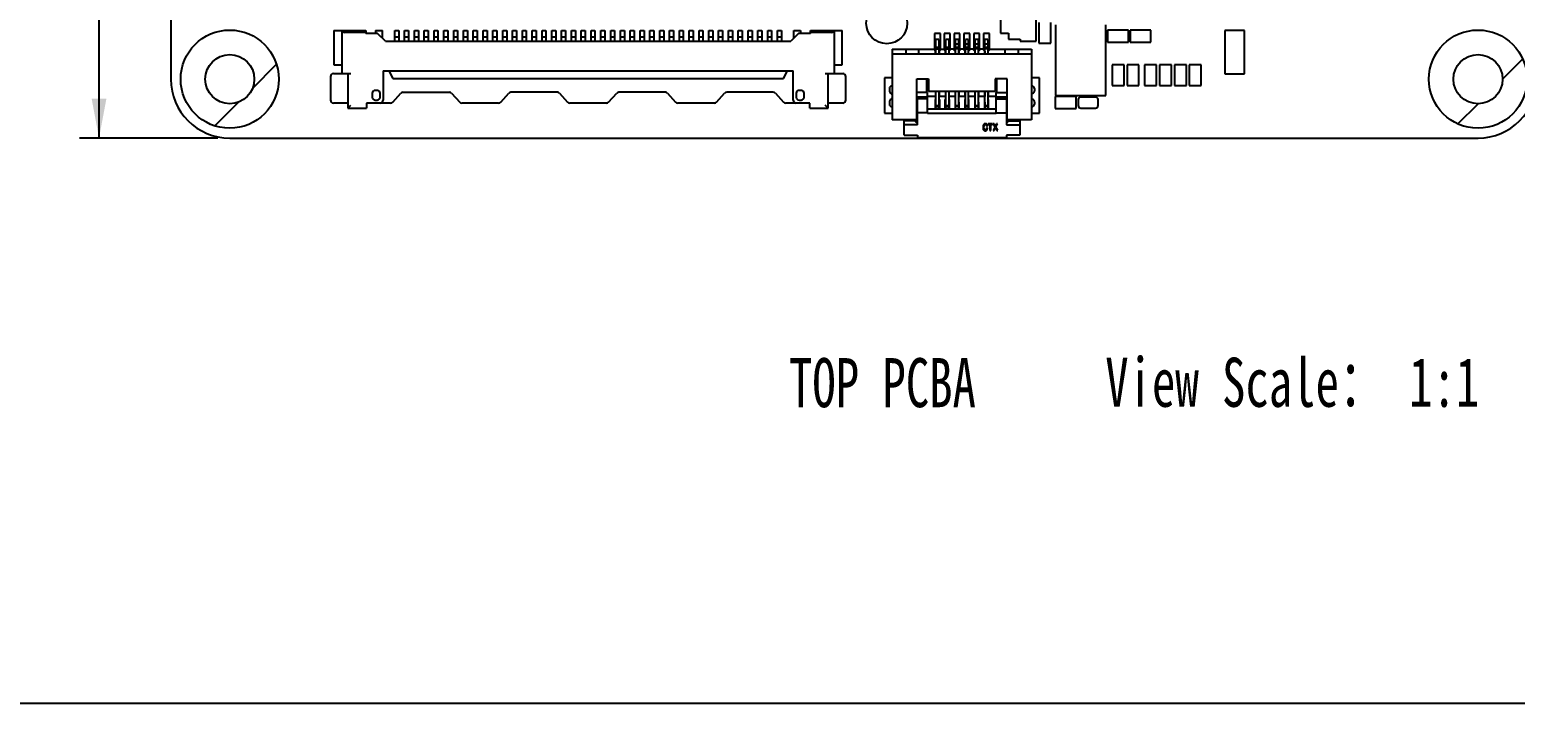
# Model space of a CAD drawing. Header units: millimetres. Extents: x 0 to 404, y 102 to 364.
# Drawn here: x 57.4 to 133.1, y 102.5 to 136.8 of the extents above; entities that cross this region are included whole.
import ezdxf

# ---------------------------------------------------------------- set-up
doc = ezdxf.new("R2010")
doc.units = ezdxf.units.MM
doc.header["$LTSCALE"] = 30.734
doc.layers.get('0').update_dxf_attribs({"linetype": 'CONTINUOUS'})
for name, color, linetype in [('02___PRT_ALL_AXES', 7, 'CONTINUOUS'), ('ECAD_FIDUCIAL_MARK', 7, 'CONTINUOUS'), ('ECAD_SMC0201', 7, 'CONTINUOUS'), ('ECAD_SMR0201', 7, 'CONTINUOUS'), ('ECAD_SOD923-25-CDZ6', 7, 'CONTINUOUS'), ('ECAD_SOT353-5-0D65', 7, 'CONTINUOUS'), ('ECAD_SOT723', 7, 'CONTINUOUS')]:
    doc.layers.add(name, color=color, linetype=linetype)
doc.styles.get("Standard").update_dxf_attribs({"font": 'txt', "width": 0.7})
doc.dimstyles.new('DIMSTYLE_4', dxfattribs={"dimtxt": 2.5, "dimasz": 2, "dimexe": 1, "dimexo": 0.6, "dimtad": 1, "dimdsep": 46, "dimtxsty": 'STANDARD', "dimblk": '_FILLED', "dimblk1": '_FILLED', "dimblk2": '_FILLED', "dimcen": 0.09, "dimazin": 2, "dimtp": 0.01, "dimtm": 0.01, "dimtfac": 1, "dimtofl": 0, "dimtmove": 0, "dimatfit": 3, "dimldrblk": '_FILLED', "dimfxl": 1, "dimtolj": 1, "dimarcsym": 0})

# ---------------------------------------------------------------- blocks, each defined once
blk = doc.blocks.new('_FILLED')
at = {"color": 0, "linetype": 'ByBlock'}
blk.add_solid([(0, 0), (-1, 0.1875), (-1, -0.1875)], dxfattribs=at)
blk = doc.blocks.new('*D31')
at = {"color": 2, "linetype": 'Continuous', "transparency": 16777216}
for p, q in [((64.521, 191.273), (59.961, 191.273)), ((60.961, 191.273), (60.961, 161.273)), ((60.961, 131.273), (60.961, 161.273)), ((67.021, 131.273), (59.961, 131.273))]:
    blk.add_line(p, q, dxfattribs=at)
at = {"color": 2, "linetype": 'Continuous', "transparency": 16777216, "xscale": 2, "yscale": 2, "zscale": 2}
for p, rotation in [((60.961, 191.273), 90), ((60.961, 131.273), 270)]:
    blk.add_blockref('_FILLED', p, dxfattribs=dict(at, rotation=rotation))
at = {"color": 2, "linetype": 'Continuous', "transparency": 16777216, "insert": (57.836, 158.895), "char_height": 2.5, "width": 3.5, "attachment_point": 2, "rotation": 90, "line_spacing_factor": 0.9}
blk.add_mtext('60', dxfattribs=at)

msp = doc.modelspace()

# ---------------------------------------------------------------- linework, layer by layer
at = {"color": 7, "linetype": 'Continuous'}
for p, q in [((64.621, 169.273), (64.621, 134.273)), ((72.931, 136.753), (72.931, 135.003)), ((72.931, 136.753), (74.556, 136.753)), ((73.331, 136.753), (73.331, 134.553)), ((74.556, 136.653), (73.481, 136.653)), ((74.556, 136.753), (74.556, 136.603)), ((75.156, 136.603), (74.556, 136.603)), ((75.056, 136.753), (75.056, 136.603)), ((75.056, 136.753), (75.406, 136.753)), ((75.556, 136.203), (75.156, 136.603)), ((75.406, 136.353), (75.406, 136.753)), ((76.031, 136.203), (76.031, 136.753)), ((76.031, 136.753), (76.231, 136.753)), ((76.231, 136.403), (76.031, 136.403)), ((76.231, 136.753), (76.231, 136.203)), ((76.531, 136.203), (76.531, 136.753)), ((76.531, 136.753), (76.731, 136.753)), ((76.731, 136.403), (76.531, 136.403)), ((76.731, 136.753), (76.731, 136.203)), ((77.031, 136.203), (77.031, 136.753)), ((77.031, 136.753), (77.231, 136.753)), ((77.231, 136.403), (77.031, 136.403)), ((77.231, 136.753), (77.231, 136.203)), ((77.531, 136.203), (77.531, 136.753)), ((77.531, 136.753), (77.731, 136.753)), ((77.731, 136.403), (77.531, 136.403)), ((77.731, 136.753), (77.731, 136.203)), ((78.031, 136.203), (78.031, 136.753)), ((78.031, 136.753), (78.231, 136.753)), ((78.231, 136.403), (78.031, 136.403)), ((78.231, 136.753), (78.231, 136.203)), ((78.531, 136.753), (78.731, 136.753)), ((78.531, 136.203), (78.531, 136.753)), ((78.731, 136.403), (78.531, 136.403)), ((78.731, 136.753), (78.731, 136.203)), ((79.031, 136.753), (79.231, 136.753)), ((79.031, 136.203), (79.031, 136.753)), ((79.231, 136.403), (79.031, 136.403)), ((79.231, 136.753), (79.231, 136.203)), ((79.531, 136.753), (79.731, 136.753)), ((79.531, 136.203), (79.531, 136.753)), ((79.731, 136.403), (79.531, 136.403)), ((79.731, 136.753), (79.731, 136.203)), ((80.031, 136.753), (80.231, 136.753)), ((80.031, 136.203), (80.031, 136.753)), ((80.231, 136.403), (80.031, 136.403)), ((80.231, 136.753), (80.231, 136.203)), ((80.531, 136.753), (80.731, 136.753)), ((80.531, 136.203), (80.531, 136.753)), ((80.731, 136.403), (80.531, 136.403)), ((80.731, 136.753), (80.731, 136.203)), ((81.031, 136.753), (81.231, 136.753)), ((81.031, 136.203), (81.031, 136.753)), ((81.231, 136.403), (81.031, 136.403)), ((81.231, 136.753), (81.231, 136.203)), ((81.531, 136.753), (81.731, 136.753)), ((81.531, 136.203), (81.531, 136.753)), ((81.731, 136.403), (81.531, 136.403)), ((81.731, 136.753), (81.731, 136.203)), ((82.031, 136.753), (82.231, 136.753)), ((82.031, 136.203), (82.031, 136.753)), ((82.231, 136.403), (82.031, 136.403)), ((82.231, 136.753), (82.231, 136.203)), ((82.531, 136.753), (82.731, 136.753)), ((82.531, 136.203), (82.531, 136.753)), ((82.731, 136.403), (82.531, 136.403)), ((82.731, 136.753), (82.731, 136.203)), ((83.031, 136.753), (83.231, 136.753)), ((83.031, 136.203), (83.031, 136.753)), ((83.231, 136.403), (83.031, 136.403)), ((83.231, 136.753), (83.231, 136.203)), ((83.531, 136.753), (83.731, 136.753)), ((83.531, 136.203), (83.531, 136.753)), ((83.731, 136.403), (83.531, 136.403)), ((83.731, 136.753), (83.731, 136.203)), ((84.031, 136.753), (84.231, 136.753)), ((84.031, 136.203), (84.031, 136.753)), ((84.231, 136.403), (84.031, 136.403)), ((84.231, 136.753), (84.231, 136.203)), ((84.531, 136.753), (84.731, 136.753)), ((84.531, 136.203), (84.531, 136.753)), ((84.731, 136.403), (84.531, 136.403)), ((84.731, 136.753), (84.731, 136.203)), ((85.031, 136.753), (85.231, 136.753)), ((85.031, 136.203), (85.031, 136.753)), ((85.231, 136.403), (85.031, 136.403)), ((85.231, 136.753), (85.231, 136.203)), ((85.531, 136.753), (85.731, 136.753)), ((85.531, 136.203), (85.531, 136.753)), ((85.731, 136.403), (85.531, 136.403)), ((85.731, 136.753), (85.731, 136.203)), ((86.031, 136.753), (86.231, 136.753)), ((86.031, 136.203), (86.031, 136.753)), ((86.231, 136.403), (86.031, 136.403)), ((86.231, 136.753), (86.231, 136.203)), ((86.531, 136.753), (86.731, 136.753)), ((86.531, 136.203), (86.531, 136.753)), ((86.731, 136.403), (86.531, 136.403)), ((86.731, 136.753), (86.731, 136.203)), ((87.031, 136.753), (87.231, 136.753)), ((87.031, 136.203), (87.031, 136.753)), ((87.231, 136.403), (87.031, 136.403)), ((87.231, 136.753), (87.231, 136.203)), ((87.531, 136.753), (87.731, 136.753)), ((87.531, 136.203), (87.531, 136.753)), ((87.731, 136.403), (87.531, 136.403)), ((87.731, 136.753), (87.731, 136.203)), ((88.031, 136.753), (88.231, 136.753)), ((88.031, 136.203), (88.031, 136.753)), ((88.231, 136.403), (88.031, 136.403)), ((88.231, 136.753), (88.231, 136.203)), ((88.531, 136.753), (88.731, 136.753)), ((88.531, 136.203), (88.531, 136.753)), ((88.731, 136.403), (88.531, 136.403)), ((88.731, 136.753), (88.731, 136.203)), ((89.031, 136.753), (89.231, 136.753)), ((89.031, 136.203), (89.031, 136.753)), ((89.231, 136.403), (89.031, 136.403)), ((89.231, 136.753), (89.231, 136.203)), ((89.531, 136.753), (89.731, 136.753)), ((89.531, 136.203), (89.531, 136.753)), ((89.731, 136.403), (89.531, 136.403)), ((89.731, 136.753), (89.731, 136.203)), ((90.031, 136.753), (90.231, 136.753)), ((90.031, 136.203), (90.031, 136.753)), ((90.231, 136.403), (90.031, 136.403)), ((90.231, 136.753), (90.231, 136.203)), ((90.531, 136.753), (90.731, 136.753)), ((90.531, 136.203), (90.531, 136.753)), ((90.731, 136.403), (90.531, 136.403)), ((90.731, 136.753), (90.731, 136.203)), ((91.031, 136.753), (91.231, 136.753)), ((91.031, 136.203), (91.031, 136.753)), ((91.231, 136.403), (91.031, 136.403)), ((91.231, 136.753), (91.231, 136.203)), ((91.531, 136.753), (91.731, 136.753)), ((91.531, 136.203), (91.531, 136.753)), ((91.731, 136.403), (91.531, 136.403)), ((91.731, 136.753), (91.731, 136.203)), ((92.031, 136.753), (92.231, 136.753)), ((92.031, 136.203), (92.031, 136.753)), ((92.231, 136.403), (92.031, 136.403)), ((92.231, 136.753), (92.231, 136.203)), ((92.531, 136.753), (92.731, 136.753)), ((92.531, 136.203), (92.531, 136.753)), ((92.731, 136.403), (92.531, 136.403)), ((92.731, 136.753), (92.731, 136.203)), ((93.031, 136.753), (93.231, 136.753)), ((93.031, 136.203), (93.031, 136.753)), ((93.231, 136.403), (93.031, 136.403)), ((93.231, 136.753), (93.231, 136.203)), ((93.531, 136.753), (93.731, 136.753)), ((93.531, 136.203), (93.531, 136.753)), ((93.731, 136.403), (93.531, 136.403)), ((93.731, 136.753), (93.731, 136.203)), ((94.031, 136.753), (94.231, 136.753)), ((94.031, 136.203), (94.031, 136.753)), ((94.231, 136.403), (94.031, 136.403)), ((94.231, 136.753), (94.231, 136.203)), ((94.531, 136.753), (94.731, 136.753)), ((94.531, 136.203), (94.531, 136.753)), ((94.731, 136.403), (94.531, 136.403)), ((94.731, 136.753), (94.731, 136.203)), ((95.031, 136.753), (95.231, 136.753)), ((95.031, 136.203), (95.031, 136.753)), ((95.231, 136.403), (95.031, 136.403)), ((95.231, 136.753), (95.231, 136.203)), ((95.531, 136.753), (95.731, 136.753)), ((95.531, 136.203), (95.531, 136.753)), ((95.731, 136.403), (95.531, 136.403)), ((95.731, 136.753), (95.731, 136.203)), ((96.606, 136.603), (96.206, 136.203)), ((96.356, 136.753), (96.706, 136.753)), ((96.356, 136.353), (96.356, 136.753)), ((97.206, 136.603), (96.606, 136.603)), ((96.706, 136.753), (96.706, 136.603)), ((97.206, 136.753), (98.831, 136.753)), ((97.206, 136.603), (97.206, 136.753)), ((98.281, 136.653), (97.206, 136.653)), ((98.431, 134.553), (98.431, 136.753)), ((98.831, 135.003), (98.831, 136.753)), ((103.752, 136.293), (103.602, 136.293)), ((103.602, 136.009), (103.602, 136.293)), ((103.752, 136.293), (103.752, 135.543)), ((104.252, 136.293), (104.102, 136.293)), ((104.102, 136.009), (104.102, 136.293)), ((104.252, 136.293), (104.252, 135.543)), ((104.752, 136.293), (104.602, 136.293)), ((104.602, 136.073), (104.602, 136.293)), ((104.752, 136.293), (104.752, 135.543)), ((105.252, 136.293), (105.102, 136.293)), ((105.102, 135.543), (105.102, 136.293)), ((105.252, 136.293), (105.252, 135.543)), ((105.752, 136.293), (105.602, 136.293)), ((105.602, 136.073), (105.602, 136.293)), ((105.752, 136.293), (105.752, 135.543)), ((106.252, 136.293), (106.102, 136.293)), ((106.102, 136.073), (106.102, 136.293)), ((106.252, 136.293), (106.252, 135.543)), ((75.556, 136.203), (96.206, 136.203)), ((101.377, 135.793), (103.487, 135.793)), ((101.377, 135.793), (101.377, 132.193)), ((108.477, 135.543), (101.377, 135.543)), ((102.063, 135.793), (102.063, 135.543)), ((102.727, 135.543), (102.727, 135.793)), ((103.587, 135.693), (103.487, 135.793)), ((103.587, 135.543), (103.587, 135.693)), ((103.602, 135.543), (103.602, 136.009)), ((103.602, 135.833), (103.652, 135.883)), ((103.602, 135.823), (103.752, 135.823)), ((103.702, 135.883), (103.652, 135.883)), ((103.702, 135.883), (103.752, 135.833)), ((103.867, 135.793), (103.767, 135.693)), ((103.767, 135.693), (103.767, 135.543)), ((103.867, 135.793), (103.987, 135.793)), ((104.087, 135.693), (103.987, 135.793)), ((104.087, 135.543), (104.087, 135.693)), ((104.102, 135.543), (104.102, 136.009)), ((104.102, 135.833), (104.152, 135.883)), ((104.102, 135.823), (104.252, 135.823)), ((104.202, 135.883), (104.152, 135.883)), ((104.202, 135.883), (104.252, 135.833)), ((104.367, 135.793), (104.267, 135.693)), ((104.267, 135.693), (104.267, 135.543)), ((104.487, 135.793), (104.367, 135.793)), ((104.587, 135.693), (104.487, 135.793)), ((104.587, 135.693), (104.587, 135.543)), ((104.602, 136.072), (104.752, 136.072)), ((104.602, 136.072), (104.602, 136.009)), ((104.602, 135.543), (104.602, 136.009)), ((104.652, 135.883), (104.602, 135.833)), ((104.752, 135.823), (104.602, 135.823)), ((104.702, 135.883), (104.652, 135.883)), ((104.752, 135.833), (104.702, 135.883)), ((104.867, 135.793), (104.767, 135.693)), ((104.767, 135.693), (104.767, 135.543)), ((104.987, 135.793), (104.867, 135.793)), ((105.087, 135.693), (104.987, 135.793)), ((105.087, 135.543), (105.087, 135.693)), ((105.102, 136.072), (105.252, 136.072)), ((105.152, 135.883), (105.102, 135.833)), ((105.102, 135.823), (105.252, 135.823)), ((105.202, 135.883), (105.152, 135.883)), ((105.252, 135.833), (105.202, 135.883)), ((105.367, 135.793), (105.267, 135.693)), ((105.267, 135.543), (105.267, 135.693)), ((105.487, 135.793), (105.367, 135.793)), ((105.587, 135.693), (105.487, 135.793)), ((105.587, 135.693), (105.587, 135.543)), ((105.602, 136.072), (105.752, 136.072)), ((105.602, 136.072), (105.602, 136.009)), ((105.602, 135.543), (105.602, 136.009)), ((105.652, 135.883), (105.602, 135.833)), ((105.752, 135.823), (105.602, 135.823)), ((105.702, 135.883), (105.652, 135.883)), ((105.752, 135.833), (105.702, 135.883)), ((105.867, 135.793), (105.767, 135.693)), ((105.767, 135.543), (105.767, 135.693)), ((105.987, 135.793), (105.867, 135.793)), ((106.087, 135.693), (105.987, 135.793)), ((106.087, 135.693), (106.087, 135.543)), ((106.102, 136.072), (106.252, 136.072)), ((106.102, 136.072), (106.102, 136.009)), ((106.102, 135.543), (106.102, 136.009)), ((106.152, 135.883), (106.102, 135.833)), ((106.252, 135.823), (106.102, 135.823)), ((106.202, 135.883), (106.152, 135.883)), ((106.252, 135.833), (106.202, 135.883)), ((106.367, 135.793), (106.267, 135.693)), ((106.267, 135.543), (106.267, 135.693)), ((106.367, 135.793), (108.477, 135.793)), ((107.127, 135.543), (107.127, 135.793)), ((107.791, 135.793), (107.791, 135.543)), ((108.477, 135.793), (108.477, 132.193)), ((72.931, 135.003), (73.331, 135.003)), ((98.431, 135.003), (98.831, 135.003)), ((72.756, 134.403), (72.756, 133.203)), ((72.906, 134.553), (73.796, 134.553)), ((73.646, 134.553), (73.646, 132.803)), ((75.431, 134.703), (96.331, 134.703)), ((75.431, 134.703), (75.431, 133.203)), ((75.731, 134.703), (75.931, 134.303)), ((75.931, 134.303), (95.831, 134.303)), ((95.831, 134.303), (96.031, 134.703)), ((96.331, 133.203), (96.331, 134.703)), ((97.966, 134.553), (98.856, 134.553)), ((98.116, 132.803), (98.116, 134.553)), ((99.006, 133.203), (99.006, 134.403)), ((102.627, 134.293), (103.227, 134.293)), ((102.627, 132.193), (102.627, 134.293)), ((103.142, 133.593), (103.142, 134.293)), ((103.227, 134.293), (103.227, 133.643)), ((107.227, 134.293), (106.627, 134.293)), ((106.627, 134.293), (106.627, 133.643)), ((106.712, 133.593), (106.712, 134.293)), ((107.227, 132.193), (107.227, 134.293)), ((74.881, 133.553), (74.881, 133.353)), ((75.131, 133.703), (75.031, 133.703)), ((75.281, 133.353), (75.281, 133.553)), ((75.925, 133.102), (76.336, 133.554)), ((76.447, 133.603), (78.815, 133.603)), ((78.926, 133.554), (79.336, 133.102)), ((81.425, 133.102), (81.836, 133.554)), ((84.315, 133.603), (81.947, 133.603)), ((84.426, 133.554), (84.836, 133.102)), ((86.925, 133.102), (87.336, 133.554)), ((89.815, 133.603), (87.447, 133.603)), ((89.926, 133.554), (90.336, 133.102)), ((92.425, 133.102), (92.836, 133.554)), ((95.315, 133.603), (92.947, 133.603)), ((95.426, 133.554), (95.836, 133.102)), ((96.481, 133.553), (96.481, 133.353)), ((96.731, 133.703), (96.631, 133.703)), ((96.881, 133.353), (96.881, 133.553)), ((101.232, 133.793), (101.232, 133.686)), ((101.362, 133.923), (101.377, 133.923)), ((102.657, 133.593), (102.627, 133.563)), ((103.177, 133.593), (102.657, 133.593)), ((102.657, 133.37), (103.177, 133.37)), ((102.657, 131.943), (102.657, 133.37)), ((103.177, 133.27), (102.657, 133.27)), ((103.177, 132.542), (103.177, 133.593)), ((103.602, 133.393), (103.177, 133.393)), ((106.627, 133.643), (103.227, 133.643)), ((103.577, 132.762), (103.577, 133.243)), ((103.587, 133.643), (103.587, 133.393)), ((103.602, 132.762), (103.602, 133.643)), ((103.752, 133.643), (103.752, 132.762)), ((104.102, 133.393), (103.752, 133.393)), ((103.767, 133.643), (103.767, 133.393)), ((103.777, 133.243), (103.777, 132.762)), ((104.077, 132.762), (104.077, 133.243)), ((104.087, 133.643), (104.087, 133.393)), ((104.102, 132.762), (104.102, 133.643)), ((104.252, 133.643), (104.252, 132.762)), ((104.602, 133.393), (104.252, 133.393)), ((104.267, 133.643), (104.267, 133.393)), ((104.277, 133.243), (104.277, 132.762)), ((104.577, 133.243), (104.577, 132.762)), ((104.587, 133.643), (104.587, 133.393)), ((104.602, 132.762), (104.602, 133.643)), ((104.752, 133.643), (104.752, 132.762)), ((105.102, 133.393), (104.752, 133.393)), ((104.767, 133.643), (104.767, 133.393)), ((104.777, 132.762), (104.777, 133.243)), ((105.077, 133.243), (105.077, 132.762)), ((105.087, 133.393), (105.087, 133.643)), ((105.102, 132.762), (105.102, 133.643)), ((105.252, 133.643), (105.252, 132.762)), ((105.602, 133.393), (105.252, 133.393)), ((105.267, 133.393), (105.267, 133.643)), ((105.277, 132.762), (105.277, 133.243)), ((105.577, 133.243), (105.577, 132.762)), ((105.587, 133.643), (105.587, 133.393)), ((105.602, 132.762), (105.602, 133.643)), ((105.752, 133.643), (105.752, 132.762)), ((106.102, 133.393), (105.752, 133.393)), ((105.767, 133.643), (105.767, 133.393)), ((105.777, 132.762), (105.777, 133.243)), ((106.077, 133.243), (106.077, 132.762)), ((106.087, 133.643), (106.087, 133.393)), ((106.102, 132.762), (106.102, 133.643)), ((106.252, 133.643), (106.252, 132.762)), ((106.677, 133.393), (106.252, 133.393)), ((106.267, 133.643), (106.267, 133.393)), ((106.277, 132.762), (106.277, 133.243)), ((106.677, 133.593), (107.197, 133.593)), ((106.677, 132.542), (106.677, 133.593)), ((106.677, 133.37), (107.197, 133.37)), ((106.677, 133.27), (107.197, 133.27)), ((107.197, 133.593), (107.227, 133.563)), ((107.197, 133.37), (107.197, 131.943)), ((108.492, 133.923), (108.477, 133.923)), ((108.622, 133.793), (108.622, 133.686)), ((73.646, 133.053), (72.906, 133.053)), ((73.646, 132.803), (73.796, 132.953)), ((73.646, 132.803), (74.581, 132.803)), ((75.815, 133.053), (74.581, 133.053)), ((74.581, 133.053), (74.581, 132.803)), ((75.031, 133.203), (75.131, 133.203)), ((81.315, 133.053), (79.447, 133.053)), ((86.815, 133.053), (84.947, 133.053)), ((92.315, 133.053), (90.447, 133.053)), ((97.181, 133.053), (95.947, 133.053)), ((96.631, 133.203), (96.731, 133.203)), ((97.181, 132.803), (97.181, 133.053)), ((97.181, 132.803), (98.116, 132.803)), ((98.116, 132.803), (97.966, 132.953)), ((98.856, 133.053), (98.116, 133.053)), ((101.232, 133.109), (101.232, 133.003)), ((101.362, 132.873), (101.377, 132.873)), ((102.657, 133.043), (102.627, 133.043)), ((102.627, 132.673), (102.657, 132.673)), ((103.177, 132.564), (102.657, 132.564)), ((103.177, 132.762), (106.677, 132.762)), ((103.177, 132.542), (106.677, 132.542)), ((103.602, 133.093), (103.577, 133.093)), ((103.587, 133.093), (103.587, 132.762)), ((103.752, 132.911), (103.602, 132.911)), ((103.602, 132.873), (103.752, 132.873)), ((103.777, 133.093), (103.752, 133.093)), ((103.767, 133.093), (103.767, 132.762)), ((104.102, 133.093), (104.077, 133.093)), ((104.087, 133.093), (104.087, 132.762)), ((104.252, 132.911), (104.102, 132.911)), ((104.102, 132.873), (104.252, 132.873)), ((104.277, 133.093), (104.252, 133.093)), ((104.267, 133.093), (104.267, 132.762)), ((104.602, 133.093), (104.577, 133.093)), ((104.587, 133.093), (104.587, 132.762)), ((104.752, 132.911), (104.602, 132.911)), ((104.752, 132.873), (104.602, 132.873)), ((104.777, 133.093), (104.752, 133.093)), ((104.767, 133.093), (104.767, 132.762)), ((105.102, 133.093), (105.077, 133.093)), ((105.087, 132.762), (105.087, 133.093)), ((105.252, 132.911), (105.102, 132.911)), ((105.102, 132.873), (105.252, 132.873)), ((105.277, 133.093), (105.252, 133.093)), ((105.267, 132.762), (105.267, 133.093)), ((105.602, 133.093), (105.577, 133.093)), ((105.587, 133.093), (105.587, 132.762)), ((105.752, 132.911), (105.602, 132.911)), ((105.752, 132.873), (105.602, 132.873)), ((105.777, 133.093), (105.752, 133.093)), ((105.767, 133.093), (105.767, 132.762)), ((106.102, 133.093), (106.077, 133.093)), ((106.087, 133.093), (106.087, 132.762)), ((106.252, 132.911), (106.102, 132.911)), ((106.252, 132.873), (106.102, 132.873)), ((106.277, 133.093), (106.252, 133.093)), ((106.267, 133.093), (106.267, 132.762)), ((106.677, 132.564), (107.197, 132.564)), ((107.197, 133.043), (107.227, 133.043)), ((107.197, 132.673), (107.227, 132.673)), ((108.492, 132.873), (108.477, 132.873)), ((108.622, 133.109), (108.622, 133.003)), ((102.627, 132.193), (101.377, 132.193)), ((102.558, 132.143), (101.977, 132.143)), ((101.977, 131.423), (101.977, 132.143)), ((102.657, 131.943), (101.977, 131.943)), ((102.557, 132.193), (102.557, 132.143)), ((102.657, 132.038), (102.584, 132.101)), ((106.179, 131.877), (106.224, 131.877)), ((106.226, 131.791), (106.179, 131.791)), ((106.478, 132.001), (106.267, 132.001)), ((106.267, 132.001), (106.267, 131.963)), ((106.267, 131.963), (106.349, 131.963)), ((106.349, 131.963), (106.349, 131.651)), ((106.396, 131.963), (106.478, 131.963)), ((106.396, 131.651), (106.396, 131.963)), ((106.478, 131.963), (106.478, 132.001)), ((106.611, 131.836), (106.514, 131.651)), ((106.574, 132.001), (106.525, 132.001)), ((106.525, 132.001), (106.611, 131.836)), ((106.564, 131.651), (106.633, 131.795)), ((106.633, 131.875), (106.574, 132.001)), ((106.692, 132.001), (106.633, 131.875)), ((106.633, 131.795), (106.703, 131.651)), ((106.656, 131.836), (106.742, 132.001)), ((106.752, 131.651), (106.656, 131.836)), ((106.742, 132.001), (106.692, 132.001)), ((107.197, 132.038), (107.27, 132.101)), ((107.197, 131.943), (107.877, 131.943)), ((108.477, 132.193), (107.227, 132.193)), ((107.296, 132.143), (107.877, 132.143)), ((107.297, 132.143), (107.297, 132.193)), ((107.877, 132.143), (107.877, 131.423)), ((67.621, 131.273), (131.221, 131.273)), ((101.977, 131.423), (102.657, 131.423)), ((102.657, 131.423), (102.657, 131.293)), ((107.197, 131.293), (102.657, 131.293)), ((106.349, 131.651), (106.396, 131.651)), ((106.514, 131.651), (106.564, 131.651)), ((106.703, 131.651), (106.752, 131.651)), ((107.877, 131.423), (107.197, 131.423)), ((107.197, 131.423), (107.197, 131.293)), ((0, 102.498), (403.732, 102.498))]:
    msp.add_line(p, q, dxfattribs=at)
at = {"color": 40, "linetype": 'Continuous'}
for p, q in [((103.827, 136.593), (103.527, 136.593)), ((103.527, 136.593), (103.527, 135.753)), ((103.827, 135.753), (103.827, 136.593)), ((104.327, 136.593), (104.027, 136.593)), ((104.027, 136.593), (104.027, 135.753)), ((104.327, 135.753), (104.327, 136.593)), ((104.827, 136.593), (104.527, 136.593)), ((104.527, 136.593), (104.527, 135.753)), ((104.827, 135.753), (104.827, 136.593)), ((105.327, 136.593), (105.027, 136.593)), ((105.027, 136.593), (105.027, 135.753)), ((105.327, 135.753), (105.327, 136.593)), ((105.827, 136.593), (105.527, 136.593)), ((105.527, 136.593), (105.527, 135.753)), ((105.827, 135.753), (105.827, 136.593)), ((106.327, 136.593), (106.027, 136.593)), ((106.027, 136.593), (106.027, 135.753)), ((106.327, 135.753), (106.327, 136.593)), ((103.587, 135.693), (103.602, 135.693)), ((103.752, 135.693), (103.767, 135.693)), ((104.087, 135.693), (104.102, 135.693)), ((104.252, 135.693), (104.267, 135.693)), ((104.587, 135.693), (104.602, 135.693)), ((104.752, 135.693), (104.767, 135.693)), ((105.087, 135.693), (105.102, 135.693)), ((105.252, 135.693), (105.267, 135.693)), ((105.587, 135.693), (105.602, 135.693)), ((105.752, 135.693), (105.767, 135.693)), ((106.087, 135.693), (106.102, 135.693)), ((106.252, 135.693), (106.267, 135.693)), ((101.377, 134.343), (100.977, 134.343)), ((100.977, 134.343), (100.977, 132.543)), ((108.877, 134.343), (108.477, 134.343)), ((108.877, 132.543), (108.877, 134.343)), ((100.977, 132.543), (101.377, 132.543)), ((108.477, 132.543), (108.877, 132.543))]:
    msp.add_line(p, q, dxfattribs=at)
at = {"color": 2, "linetype": 'Continuous'}
for p, q in [((68.779, 133.802), (70.004, 135.027)), ((132.471, 134.273), (133.499, 135.301)), ((66.866, 131.889), (68.092, 133.115)), ((130.192, 131.994), (131.221, 133.023))]:
    msp.add_line(p, q, dxfattribs=at)
at = {"linetype": 'Continuous'}
for centre, radius in [((67.621, 134.273), 2.5), ((131.221, 134.273), 2.5), ((67.621, 134.273), 1.25), ((131.221, 134.273), 1.25)]:
    msp.add_circle(centre, radius, dxfattribs=at)
at = {"color": 7, "linetype": 'Continuous'}
for centre, radius, start, end in [((67.621, 134.273), 3, 180, 270), ((72.906, 134.403), 0.15, 90, 180), ((98.856, 134.403), 0.15, 0, 90), ((131.221, 134.273), 3, 270, 360), ((75.031, 133.553), 0.15, 90, 180), ((75.031, 133.353), 0.15, 180, 270), ((75.131, 133.553), 0.15, 0, 90), ((75.131, 133.353), 0.15, 270, 360), ((76.447, 133.453), 0.15, 90, 137.64745), ((78.815, 133.453), 0.15, 42.27369, 90), ((81.947, 133.453), 0.15, 90, 137.64745), ((84.315, 133.453), 0.15, 42.27369, 90), ((87.447, 133.453), 0.15, 90, 137.64745), ((89.815, 133.453), 0.15, 42.27369, 90), ((92.947, 133.453), 0.15, 90, 137.64745), ((95.315, 133.453), 0.15, 42.27369, 90), ((96.631, 133.553), 0.15, 90, 180), ((96.631, 133.353), 0.15, 180, 270), ((96.731, 133.553), 0.15, 0, 90), ((96.731, 133.353), 0.15, 270, 360), ((101.362, 133.793), 0.13, 90, 180), ((101.382, 133.686), 0.15, 180, 240.99745), ((101.382, 133.109), 0.15, 119.00255, 180), ((101.222, 133.398), 0.18, 30.5471, 60.99745), ((101.222, 133.398), 0.18, 299.00255, 329.4529), ((108.632, 133.398), 0.18, 119.00255, 149.4529), ((108.632, 133.398), 0.18, 210.5471, 240.99745), ((108.492, 133.793), 0.13, 0, 90), ((108.472, 133.686), 0.15, 299.00255, 360), ((108.472, 133.109), 0.15, 0, 60.99745), ((72.906, 133.203), 0.15, 180, 270), ((75.281, 133.203), 0.15, 270, 360), ((75.815, 133.203), 0.15, 270, 317.64745), ((79.447, 133.203), 0.15, 222.35255, 270), ((81.315, 133.203), 0.15, 270, 317.64745), ((84.947, 133.203), 0.15, 222.35255, 270), ((86.815, 133.203), 0.15, 270, 317.64745), ((90.447, 133.203), 0.15, 222.35255, 270), ((92.315, 133.203), 0.15, 270, 317.64745), ((95.947, 133.203), 0.15, 222.35255, 270), ((96.481, 133.203), 0.15, 180, 270), ((98.856, 133.203), 0.15, 270, 360), ((101.362, 133.003), 0.13, 180, 270), ((108.492, 133.003), 0.13, 270, 360)]:
    msp.add_arc(centre, radius, start, end, dxfattribs=at)
for centre, start_param, end_param in [((73.481, 136.803), -4.372552, -3.141593), ((98.281, 136.803), -3.141593, -1.910633)]:
    msp.add_ellipse(centre, major_axis=(0, 0.15), ratio=1, start_param=start_param, end_param=end_param, dxfattribs=at)
for points, knots in [([(102.584, 132.101), (102.577, 132.107), (102.565, 132.119), (102.559, 132.135), (102.558, 132.143)], [0, 0, 0, 0, 0.53881, 1, 1, 1, 1]), ([(106.121, 132.006), (106.117, 132.005), (106.109, 132.005), (106.096, 132.003), (106.084, 131.999), (106.073, 131.994), (106.062, 131.987), (106.052, 131.979), (106.043, 131.969), (106.034, 131.958), (106.026, 131.946), (106.019, 131.932), (106.014, 131.916), (106.009, 131.899), (106.005, 131.88), (106.003, 131.86), (106.001, 131.838), (106.001, 131.823), (106.001, 131.815)], [0, 0, 0, 0, 0.051433, 0.10144, 0.150162, 0.199067, 0.248465, 0.299297, 0.352168, 0.408159, 0.466723, 0.528898, 0.594828, 0.665275, 0.740533, 0.821389, 0.907795, 1, 1, 1, 1]), ([(106.001, 131.815), (106.001, 131.808), (106.001, 131.794), (106.003, 131.775), (106.005, 131.756), (106.009, 131.74), (106.014, 131.724), (106.02, 131.71), (106.027, 131.698), (106.035, 131.687), (106.044, 131.678), (106.054, 131.67), (106.063, 131.663), (106.074, 131.657), (106.084, 131.653), (106.096, 131.65), (106.107, 131.648), (106.115, 131.647), (106.119, 131.647)], [0, 0, 0, 0, 0.091805, 0.177658, 0.257528, 0.331477, 0.400931, 0.465663, 0.526606, 0.585082, 0.640951, 0.694387, 0.7464, 0.796705, 0.846982, 0.897003, 0.947818, 1, 1, 1, 1]), ([(106.05, 131.819), (106.05, 131.826), (106.05, 131.838), (106.051, 131.856), (106.052, 131.872), (106.054, 131.887), (106.057, 131.901), (106.06, 131.913), (106.064, 131.923), (106.069, 131.933), (106.074, 131.941), (106.08, 131.948), (106.085, 131.954), (106.092, 131.958), (106.099, 131.962), (106.106, 131.965), (106.114, 131.966), (106.119, 131.967), (106.121, 131.967)], [0, 0, 0, 0, 0.105955, 0.204099, 0.294162, 0.377155, 0.452901, 0.521711, 0.583611, 0.639943, 0.691894, 0.739967, 0.785682, 0.829477, 0.871653, 0.913489, 0.956108, 1, 1, 1, 1]), ([(106.119, 131.686), (106.117, 131.686), (106.112, 131.686), (106.105, 131.688), (106.098, 131.69), (106.091, 131.694), (106.085, 131.698), (106.079, 131.703), (106.074, 131.709), (106.069, 131.716), (106.064, 131.724), (106.06, 131.734), (106.057, 131.745), (106.054, 131.757), (106.052, 131.771), (106.051, 131.786), (106.05, 131.802), (106.05, 131.813), (106.05, 131.819)], [0, 0, 0, 0, 0.044921, 0.088269, 0.131381, 0.174525, 0.218495, 0.264383, 0.31249, 0.364037, 0.419598, 0.480916, 0.549113, 0.623833, 0.706338, 0.796021, 0.894002, 1, 1, 1, 1]), ([(106.119, 131.647), (106.123, 131.647), (106.13, 131.648), (106.14, 131.649), (106.15, 131.652), (106.159, 131.655), (106.168, 131.66), (106.177, 131.666), (106.185, 131.672), (106.193, 131.68), (106.201, 131.689), (106.207, 131.699), (106.212, 131.711), (106.217, 131.724), (106.221, 131.739), (106.223, 131.755), (106.225, 131.772), (106.226, 131.784), (106.226, 131.791)], [0, 0, 0, 0, 0.052567, 0.10374, 0.154127, 0.204567, 0.254739, 0.306073, 0.358985, 0.413741, 0.470665, 0.53104, 0.595592, 0.664753, 0.739137, 0.819611, 0.906579, 1, 1, 1, 1]), ([(106.179, 131.791), (106.179, 131.786), (106.179, 131.776), (106.178, 131.763), (106.176, 131.751), (106.174, 131.74), (106.172, 131.73), (106.169, 131.721), (106.165, 131.714), (106.161, 131.708), (106.156, 131.703), (106.151, 131.698), (106.146, 131.695), (106.141, 131.692), (106.136, 131.689), (106.13, 131.688), (106.125, 131.686), (106.121, 131.686), (106.119, 131.686)], [0, 0, 0, 0, 0.109636, 0.210401, 0.302561, 0.385341, 0.460717, 0.528302, 0.589201, 0.644243, 0.695407, 0.743791, 0.789445, 0.833051, 0.875791, 0.917249, 0.958692, 1, 1, 1, 1]), ([(106.224, 131.877), (106.224, 131.882), (106.224, 131.891), (106.223, 131.905), (106.221, 131.919), (106.218, 131.931), (106.214, 131.942), (106.209, 131.953), (106.203, 131.963), (106.196, 131.972), (106.189, 131.98), (106.18, 131.987), (106.172, 131.992), (106.163, 131.997), (106.153, 132.001), (106.143, 132.004), (106.132, 132.005), (106.125, 132.005), (106.121, 132.006)], [0, 0, 0, 0, 0.080231, 0.155761, 0.227412, 0.29567, 0.360712, 0.423574, 0.484834, 0.5452, 0.604535, 0.661478, 0.717504, 0.772702, 0.827615, 0.883625, 0.940878, 1, 1, 1, 1]), ([(106.121, 131.967), (106.124, 131.967), (106.128, 131.966), (106.135, 131.965), (106.141, 131.964), (106.147, 131.961), (106.152, 131.958), (106.157, 131.954), (106.161, 131.949), (106.165, 131.944), (106.168, 131.938), (106.171, 131.931), (106.173, 131.924), (106.175, 131.916), (106.177, 131.907), (106.178, 131.897), (106.179, 131.887), (106.179, 131.88), (106.179, 131.877)], [0, 0, 0, 0, 0.057855, 0.111948, 0.164217, 0.214842, 0.265029, 0.31544, 0.366976, 0.420992, 0.477774, 0.538215, 0.602949, 0.671635, 0.745549, 0.825227, 0.909559, 1, 1, 1, 1]), ([(107.27, 132.101), (107.277, 132.107), (107.288, 132.119), (107.295, 132.135), (107.296, 132.143)], [0, 0, 0, 0, 0.539244, 1, 1, 1, 1])]:
    msp.add_open_spline(points, degree=3, knots=knots, dxfattribs=at)
at = {"layer": '02___PRT_ALL_AXES', "linetype": 'Continuous'}
for centre in [(67.621, 134.273), (131.221, 134.273)]:
    msp.add_circle(centre, 1.25, dxfattribs=at)
at = {"layer": 'ECAD_FIDUCIAL_MARK', "color": 7, "linetype": 'Continuous'}
msp.add_circle((101.095, 137.118), 1.041, dxfattribs=at)
at = {"layer": 'ECAD_SMC0201', "color": 7, "linetype": 'Continuous'}
for p, q in [((110.853, 133.231), (110.853, 132.927)), ((111.734, 133.358), (110.98, 133.358)), ((111.861, 132.927), (111.861, 133.231)), ((110.98, 132.8), (111.734, 132.8))]:
    msp.add_line(p, q, dxfattribs=at)
for centre, start, end in [((110.98, 133.231), 90, 180), ((111.734, 133.231), 0, 90), ((110.98, 132.927), 180, 270), ((111.734, 132.927), 270, 360)]:
    msp.add_arc(centre, 0.127, start, end, dxfattribs=at)
at = {"layer": 'ECAD_SMR0201', "color": 7, "linetype": 'Continuous'}
for p, q in [((108.842, 137.164), (108.842, 136.106)), ((109.452, 136.106), (109.452, 137.164)), ((113.41, 136.762), (112.352, 136.762)), ((112.352, 136.762), (112.352, 136.152)), ((113.41, 136.152), (113.41, 136.762)), ((114.553, 136.762), (113.495, 136.762)), ((113.495, 136.762), (113.495, 136.152)), ((114.553, 136.152), (114.553, 136.762)), ((108.842, 136.106), (109.452, 136.106)), ((112.352, 136.152), (113.41, 136.152)), ((113.495, 136.152), (114.553, 136.152)), ((113.186, 135.005), (112.576, 135.005)), ((112.576, 135.005), (112.576, 133.947)), ((113.186, 133.947), (113.186, 135.005)), ((113.948, 135.005), (113.338, 135.005)), ((113.338, 135.005), (113.338, 133.947)), ((113.948, 133.947), (113.948, 135.005)), ((114.837, 135.005), (114.227, 135.005)), ((114.227, 135.005), (114.227, 133.947)), ((114.837, 133.947), (114.837, 135.005)), ((115.599, 135.005), (114.989, 135.005)), ((114.989, 135.005), (114.989, 133.947)), ((115.599, 133.947), (115.599, 135.005)), ((116.361, 135.005), (115.751, 135.005)), ((115.751, 135.005), (115.751, 133.947)), ((116.361, 133.947), (116.361, 135.005)), ((117.123, 135.005), (116.513, 135.005)), ((116.513, 135.005), (116.513, 133.947)), ((117.123, 133.947), (117.123, 135.005)), ((110.743, 133.384), (109.685, 133.384)), ((109.685, 133.384), (109.685, 132.774)), ((110.743, 132.774), (110.743, 133.384)), ((112.576, 133.947), (113.186, 133.947)), ((113.338, 133.947), (113.948, 133.947)), ((114.227, 133.947), (114.837, 133.947)), ((114.989, 133.947), (115.599, 133.947)), ((115.751, 133.947), (116.361, 133.947)), ((116.513, 133.947), (117.123, 133.947)), ((109.685, 132.774), (110.743, 132.774))]:
    msp.add_line(p, q, dxfattribs=at)
at = {"layer": 'ECAD_SOD923-25-CDZ6', "color": 7, "linetype": 'Continuous'}
for p, q in [((119.325, 136.744), (118.324, 136.744)), ((118.324, 136.744), (118.324, 134.544)), ((119.325, 134.544), (119.325, 136.744)), ((118.324, 134.544), (119.325, 134.544))]:
    msp.add_line(p, q, dxfattribs=at)
at = {"layer": 'ECAD_SOT353-5-0D65', "color": 7, "linetype": 'Continuous'}
for p, q in [((109.697, 137.038), (109.697, 133.438)), ((112.254, 133.438), (112.254, 137.038)), ((109.697, 133.438), (112.254, 133.438))]:
    msp.add_line(p, q, dxfattribs=at)
at = {"layer": 'ECAD_SOT723', "color": 7, "linetype": 'Continuous'}
for p, q in [((108.703, 136.214), (108.703, 137.818)), ((106.899, 137.418), (106.899, 136.614)), ((106.899, 136.614), (107.299, 136.614)), ((107.299, 136.614), (107.299, 136.314)), ((107.299, 136.314), (107.899, 136.314)), ((107.899, 136.314), (107.899, 136.214)), ((107.899, 136.214), (108.703, 136.214))]:
    msp.add_line(p, q, dxfattribs=at)

# ---------------------------------------------------------------- texts
at = {"color": 2, "linetype": 'Continuous', "char_height": 2.5, "attachment_point": 1, "line_spacing_factor": 0.9}
for s, insert, width in [('TOP PCBA', (96.115, 120.072), 15.58604), ('{\\fSimSun|b0|i0|c134|p2;View Scale：} 1:1', (112.229, 120.091), 71.84756)]:
    msp.add_mtext(s, dxfattribs=dict(at, insert=insert, width=width))

# ---------------------------------------------------------------- dimensions: what is measured, and where the dimension line sits
at = {"color": 2, "linetype": 'Continuous'}
dim = msp.add_linear_dim(base=(60.961, 191.273), p1=(67.621, 131.273), p2=(65.121, 191.273), angle=90, dimstyle='DIMSTYLE_4', dxfattribs=at)
dim.commit()
dim.dimension.update_dxf_attribs({"geometry": '*D31', "text_midpoint": (60.961, 158.895), "dimtype": 160})

doc.saveas('drawing.dxf')
